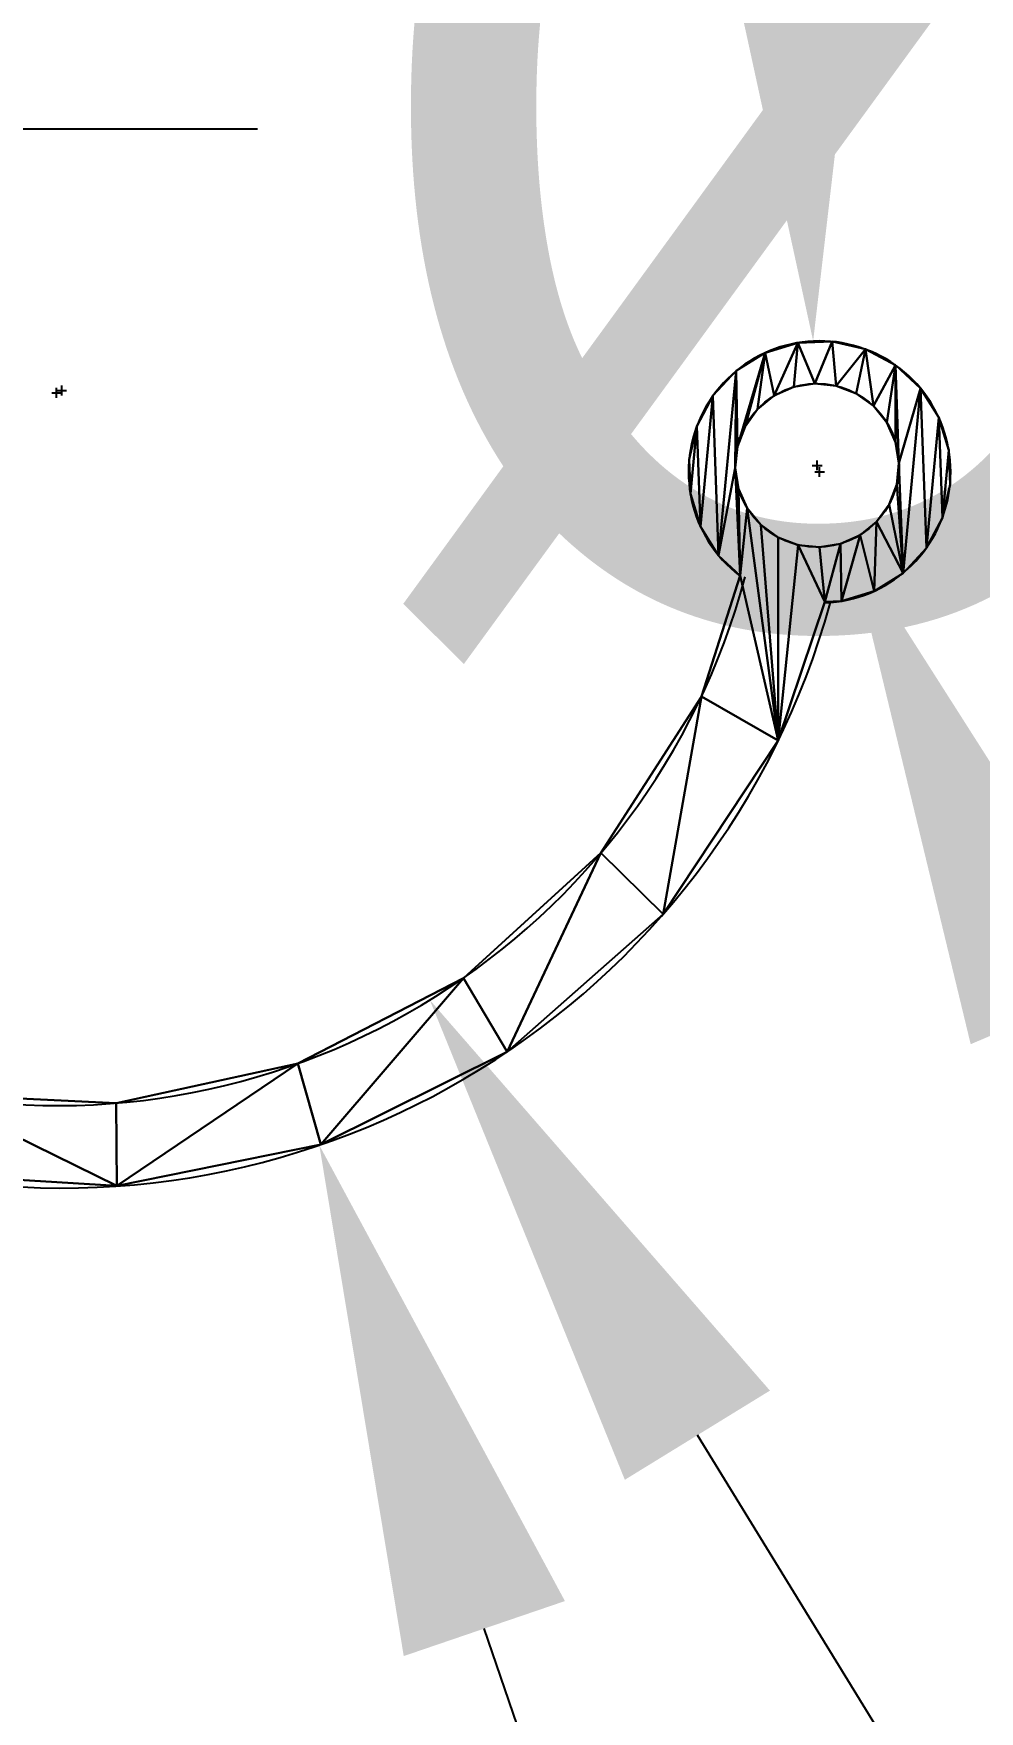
# Model space of a CAD drawing. Extents: x 8092 to 8804, y 9667 to 10646.
# Drawn here: x 8634.11 to 8651.43, y 9781.75 to 9812.47 of the extents above; entities that cross this region are included whole.
import ezdxf

# ---------------------------------------------------------------- set-up
doc = ezdxf.new("R2010")
doc.units = 0
doc.layers.get('0').update_dxf_attribs({"color": 13, "linetype": 'CONTINUOUS'})
doc.layers.get('DEFPOINTS').update_dxf_attribs({"linetype": 'CONTINUOUS'})
doc.styles.add('TAHOMA', font='tahoma.ttf')
doc.dimstyles.new('DIMSTYLE22', dxfattribs={"dimtxt": 18.707922, "dimasz": 9.353961, "dimexe": 9.353961, "dimexo": 9.353961, "dimgap": 1.870792, "dimtad": 0, "dimtih": 1, "dimtoh": 1, "dimdec": 1, "dimzin": 0, "dimtxsty": 'TAHOMA', "dimcen": 0.09, "dimazin": 3, "dimtfac": 1, "dimtdec": 4, "dimtofl": 0, "dimtmove": 0, "dimatfit": 3, "dimtolj": 1, "dimtzin": 0})

# ---------------------------------------------------------------- blocks, each defined once
blk = doc.blocks.new('*D77')
at = {"color": 0}
for p, q in [((8615.073, 9826.081), (8615.073, 9826.261)), ((8614.983, 9826.171), (8615.163, 9826.171)), ((8628.857, 9810.717), (8622.631, 9817.698)), ((8638.211, 9810.717), (8628.857, 9810.717))]:
    blk.add_line(p, q, dxfattribs=at)
blk.add_solid([(8623.794, 9818.735), (8621.467, 9816.66), (8616.404, 9824.678)], dxfattribs=at)
at = {"layer": 'DEFPOINTS', "color": 0}
for p in [(8613.741, 9827.663), (8616.404, 9824.678)]:
    blk.add_point(p, dxfattribs=at)
at = {"color": 0, "insert": (8687.516, 9810.717), "char_height": 18.70792, "attachment_point": 5, "style": 'TAHOMA'}
blk.add_mtext('\\A1;%%c4.0mm', dxfattribs=at)
blk = doc.blocks.new('*D80')
at = {"color": 0}
for p, q in [((8648.369, 9804.562), (8648.549, 9804.562)), ((8648.459, 9804.472), (8648.459, 9804.652)), ((8656.366, 9785.965), (8652.706, 9794.573)), ((8665.72, 9785.965), (8656.366, 9785.965))]:
    blk.add_line(p, q, dxfattribs=at)
blk.add_solid([(8654.141, 9795.183), (8651.271, 9793.963), (8649.046, 9803.181)], dxfattribs=at)
at = {"layer": 'DEFPOINTS', "color": 0}
for p in [(8647.872, 9805.942), (8649.046, 9803.181)]:
    blk.add_point(p, dxfattribs=at)
at = {"color": 0, "insert": (8715.025, 9785.965), "char_height": 18.70792, "attachment_point": 5, "style": 'TAHOMA'}
blk.add_mtext('\\A1;%%c3.0mm', dxfattribs=at)
blk = doc.blocks.new('*D81')
at = {"color": 0}
for p, q in [((8634.539, 9805.932), (8634.719, 9805.932)), ((8634.629, 9805.842), (8634.629, 9806.022)), ((8645.388, 9774.41), (8642.366, 9783.262)), ((8654.742, 9774.41), (8645.388, 9774.41))]:
    blk.add_line(p, q, dxfattribs=at)
blk.add_solid([(8643.842, 9783.766), (8640.891, 9782.759), (8639.345, 9792.115)], dxfattribs=at)
at = {"layer": 'DEFPOINTS', "color": 0}
for p in [(8634.629, 9805.932), (8639.345, 9792.115)]:
    blk.add_point(p, dxfattribs=at)
at = {"color": 0, "insert": (8709.416, 9774.41), "char_height": 18.70792, "attachment_point": 5, "style": 'TAHOMA'}
blk.add_mtext('\\A1;R14.6mm', dxfattribs=at)
blk = doc.blocks.new('*D82')
at = {"color": 0}
for p, q in [((8634.535, 9805.8), (8634.535, 9805.98)), ((8634.445, 9805.89), (8634.625, 9805.89)), ((8651.166, 9778.834), (8646.267, 9786.803)), ((8660.52, 9778.834), (8651.166, 9778.834))]:
    blk.add_line(p, q, dxfattribs=at)
blk.add_solid([(8647.596, 9787.62), (8644.939, 9785.987), (8641.369, 9794.772)], dxfattribs=at)
at = {"layer": 'DEFPOINTS', "color": 0}
for p in [(8634.535, 9805.89), (8641.369, 9794.772)]:
    blk.add_point(p, dxfattribs=at)
at = {"color": 0, "insert": (8715.194, 9778.834), "char_height": 18.70792, "attachment_point": 5, "style": 'TAHOMA'}
blk.add_mtext('\\A1;R13.1mm', dxfattribs=at)
blk = doc.blocks.new('*D83')
at = {"color": 0}
for p, q in [((8638.114, 9825.524), (8647.468, 9825.524)), ((8647.468, 9825.524), (8647.928, 9816.181)), ((8648.415, 9804.441), (8648.595, 9804.441)), ((8648.505, 9804.351), (8648.505, 9804.531))]:
    blk.add_line(p, q, dxfattribs=at)
blk.add_solid([(8646.371, 9816.105), (8649.485, 9816.258), (8648.387, 9806.839)], dxfattribs=at)
at = {"layer": 'DEFPOINTS', "color": 0}
for p in [(8648.387, 9806.839), (8648.505, 9804.441)]:
    blk.add_point(p, dxfattribs=at)
at = {"color": 0, "insert": (8590.465, 9825.524), "char_height": 18.7079, "attachment_point": 5, "style": 'TAHOMA'}
blk.add_mtext('\\A1;R2.4mm', dxfattribs=at)

msp = doc.modelspace()

# ---------------------------------------------------------------- linework, layer by layer
for p, q in [((8647.507, 9806.624), (8647.507, 9806.624, 0.9)), ((8648.106, 9806.808), (8648.106, 9806.808, 0.9)), ((8648.732, 9806.831), (8648.732, 9806.831, 0.9)), ((8649.343, 9806.69), (8649.343, 9806.69, 0.9)), ((8646.976, 9806.292), (8646.976, 9806.292, 0.9)), ((8649.897, 9806.397), (8649.897, 9806.397, 0.9)), ((8648.031, 9805.999), (8648.031, 9805.999, 0.9)), ((8648.417, 9806.061), (8648.417, 9806.061, 0.9)), ((8648.807, 9806.021), (8648.807, 9806.021, 0.9)), ((8650.355, 9805.97), (8650.355, 9805.97, 0.9)), ((8646.55, 9805.833), (8646.55, 9805.833, 0.9)), ((8647.673, 9805.839), (8647.673, 9805.839, 0.9)), ((8649.173, 9805.881), (8649.173, 9805.881, 0.9)), ((8649.49, 9805.651), (8649.49, 9805.651, 0.9)), ((8647.369, 9805.592), (8647.369, 9805.592, 0.9)), ((8649.737, 9805.348), (8649.737, 9805.348, 0.9)), ((8650.688, 9805.439), (8650.688, 9805.439, 0.9)), ((8646.256, 9805.279), (8646.256, 9805.279, 0.9)), ((8647.14, 9805.275), (8647.14, 9805.275, 0.9)), ((8647, 9804.909), (8647, 9804.909, 0.9)), ((8649.897, 9804.99), (8649.897, 9804.99, 0.9)), ((8650.872, 9804.84), (8650.872, 9804.84, 0.9)), ((8646.116, 9804.669), (8646.116, 9804.669, 0.9)), ((8646.96, 9804.52), (8646.96, 9804.52, 0.9)), ((8649.958, 9804.604), (8649.958, 9804.604, 0.9)), ((8647.022, 9804.133), (8647.022, 9804.133, 0.9)), ((8649.918, 9804.214), (8649.918, 9804.214, 0.9)), ((8650.894, 9804.214), (8650.894, 9804.214, 0.9)), ((8646.139, 9804.043), (8646.139, 9804.043, 0.9)), ((8649.779, 9803.848), (8649.779, 9803.848, 0.9)), ((8647.181, 9803.776), (8647.181, 9803.776, 0.9)), ((8649.549, 9803.531), (8649.549, 9803.531, 0.9)), ((8650.754, 9803.604), (8650.754, 9803.604, 0.9)), ((8646.323, 9803.444), (8646.323, 9803.444, 0.9)), ((8647.428, 9803.472), (8647.428, 9803.472, 0.9)), ((8647.746, 9803.242), (8647.746, 9803.242, 0.9)), ((8649.245, 9803.284), (8649.245, 9803.284, 0.9)), ((8646.655, 9802.913), (8646.655, 9802.913, 0.9)), ((8648.111, 9803.102), (8648.111, 9803.102, 0.9)), ((8648.501, 9803.062), (8648.501, 9803.062, 0.9)), ((8648.888, 9803.124), (8648.888, 9803.124, 0.9)), ((8650.461, 9803.05), (8650.461, 9803.05, 0.9)), ((8650.034, 9802.591), (8650.034, 9802.591, 0.9)), ((8647.05, 9802.546), (8647.05, 9802.546, 0.9)), ((8649.503, 9802.259), (8649.503, 9802.259, 0.9)), ((8648.599, 9802.064), (8648.599, 9802.064, 0.9)), ((8648.904, 9802.075), (8648.904, 9802.075, 0.9)), ((8646.343, 9800.332), (8646.343, 9800.332, 0.9)), ((8647.747, 9799.524), (8647.747, 9799.524, 0.9)), ((8644.502, 9797.465), (8644.502, 9797.465, 0.9)), ((8645.642, 9796.347), (8645.642, 9796.347, 0.9)), ((8641.982, 9795.173), (8641.982, 9795.173, 0.9)), ((8642.785, 9793.823), (8642.785, 9793.823, 0.9)), ((8638.954, 9793.611), (8638.954, 9793.611, 0.9)), ((8635.626, 9792.885), (8635.626, 9792.885, 0.9)), ((8639.373, 9792.125), (8639.373, 9792.125, 0.9)), ((8635.638, 9791.367), (8635.638, 9791.367, 0.9))]:
    msp.add_line(p, q)
for centre in [(8648.459, 9804.562), (8648.459, 9804.562, 0.9)]:
    msp.add_circle(centre, 1.5)
for centre, radius, start, end in [((8634.629, 9805.932), 14.6, 173.0836, 344.5221), ((8634.629, 9805.932, 0.9), 14.6, 173.0836, 344.5221), ((8634.535, 9805.89), 13.05, 173.3335, 345.0395), ((8634.535, 9805.89, 0.9), 13.05, 173.3335, 345.0395), ((8648.505, 9804.441), 2.4, 272.2544, 232.4776), ((8648.505, 9804.441, 0.9), 2.4, 272.2544, 232.4776)]:
    msp.add_arc(centre, radius, start, end)

# ---------------------------------------------------------------- dimensions: what is measured, and where the dimension line sits
at = {"color": 250}
for center, mpoint, picture, middle in [((8648.505, 9804.441, 0.035), (8648.387, 9806.839, 0.035), '*D83', (8590.465, 9825.524, 0.035)), ((8634.5353435, 9805.889785, 0.0354331), (8641.3691527, 9794.7721616, 0.0354331), '*D82', (8715.1936709, 9778.8344123, 0.0354331)), ((8634.629, 9805.932, 0.035), (8639.345, 9792.115, 0.035), '*D81', (8709.416, 9774.41, 0.035))]:
    dim = msp.add_radius_dim(center=center, mpoint=mpoint, dimstyle='DIMSTYLE22', override={"dimpost": 'mm'}, dxfattribs=at)
    dim.commit()
    dim.dimension.update_dxf_attribs({"geometry": picture, "text_midpoint": middle, "dimtype": 164})
for p1, p2, picture, middle in [((8613.741, 9827.663, 0.067), (8616.404, 9824.678, 0.067), '*D77', (8687.516, 9810.717, 0.067)), ((8647.872, 9805.942, 0.035), (8649.046, 9803.181, 0.035), '*D80', (8715.025, 9785.965, 0.035))]:
    dim = msp.add_diameter_dim_2p(p1=p1, p2=p2, dimstyle='DIMSTYLE22', override={"dimpost": 'mm'}, dxfattribs=at)
    dim.commit()
    dim.dimension.update_dxf_attribs({"geometry": picture, "text_midpoint": middle, "dimtype": 163})

# ---------------------------------------------------------------- meshes
mesh = msp.add_polyface()
corners = [(8646.96, 9804.52), (8647.05, 9802.546), (8646.655, 9802.913), (8647.022, 9804.133), (8647.181, 9803.776), (8646.256, 9805.279), (8646.139, 9804.043), (8646.116, 9804.669), (8646.323, 9803.444), (8646.55, 9805.833), (8646.976, 9806.292), (8647, 9804.909), (8647.507, 9806.624), (8647.14, 9805.275), (8647.369, 9805.592), (8647.673, 9805.839), (8648.106, 9806.808), (8648.031, 9805.999), (8648.417, 9806.061), (8648.732, 9806.831), (8648.807, 9806.021), (8649.343, 9806.69), (8649.173, 9805.881), (8649.49, 9805.651), (8649.897, 9806.397), (8649.737, 9805.348), (8649.897, 9804.99), (8649.958, 9804.604), (8650.355, 9805.97), (8650.034, 9802.591), (8650.461, 9803.05), (8650.688, 9805.439), (8650.754, 9803.604), (8650.872, 9804.84), (8650.894, 9804.214), (8620.234, 9807.678), (8620.821, 9801.188), (8620.064, 9804.923), (8620.244, 9808.659), (8620.562, 9808.429), (8620.927, 9808.289), (8622.52, 9797.776), (8621.531, 9804.799), (8621.317, 9808.249), (8622.256, 9801.471), (8623.818, 9798.443), (8625.043, 9794.92), (8626.111, 9795.923), (8628.22, 9792.814), (8628.978, 9794.082), (8631.834, 9791.602), (8632.223, 9793.046), (8635.638, 9791.367), (8635.626, 9792.885), (8638.954, 9793.611), (8639.373, 9792.125), (8641.982, 9795.173), (8642.785, 9793.823), (8644.502, 9797.465), (8645.642, 9796.347), (8646.343, 9800.332), (8647.747, 9799.524), (8647.428, 9803.472), (8647.746, 9803.242), (8648.111, 9803.102), (8648.599, 9802.064), (8648.501, 9803.062), (8648.888, 9803.124), (8648.904, 9802.075), (8649.245, 9803.284), (8649.503, 9802.259), (8649.549, 9803.531), (8649.779, 9803.848), (8649.918, 9804.214), (8619.146, 9810.195), (8619.179, 9809.004), (8619.084, 9809.597), (8619.36, 9810.755), (8619.424, 9808.456), (8619.712, 9811.242), (8619.803, 9807.99), (8619.776, 9809.707), (8619.838, 9809.32), (8619.997, 9808.963), (8619.816, 9810.096), (8620.178, 9811.62), (8619.956, 9810.462), (8620.185, 9810.779), (8620.726, 9811.866), (8620.489, 9811.026), (8620.847, 9811.186), (8621.319, 9811.961), (8621.233, 9811.248), (8621.623, 9811.208), (8621.916, 9811.899), (8621.988, 9811.068), (8622.477, 9811.685), (8622.306, 9810.838), (8622.553, 9810.535), (8622.964, 9811.333), (8622.713, 9810.177), (8622.774, 9809.79), (8621.654, 9807.395), (8621.704, 9808.311), (8622.041, 9807.457), (8622.061, 9808.471), (8622.589, 9807.703), (8622.365, 9808.718), (8622.595, 9809.035), (8623.055, 9808.081), (8622.734, 9809.401), (8623.342, 9810.867), (8623.407, 9808.568), (8623.588, 9810.319), (8623.621, 9809.128), (8623.683, 9809.726)]
mesh.append_faces([[corners[k] for k in face] for face in [(5, 6, 7), (32, 33, 34), (35, 36, 37), (74, 75, 76), (114, 113, 115)]], dxfattribs={"vtx0": -1})
mesh.append_faces([[corners[k] for k in face] for face in [(6, 5, 8), (8, 9, 2), (0, 10, 11), (11, 12, 13), (13, 12, 14), (14, 12, 15), (15, 16, 17), (17, 16, 18), (18, 19, 20), (20, 21, 22), (22, 21, 23), (23, 24, 25), (25, 24, 26), (26, 24, 27), (29, 28, 30), (30, 31, 32), (36, 40, 41), (41, 45, 46), (46, 47, 48), (48, 49, 50), (50, 51, 52), (52, 54, 55), (55, 56, 57), (57, 58, 59), (59, 60, 61), (61, 64, 65), (65, 67, 68), (68, 69, 70), (70, 71, 29), (75, 77, 78), (78, 79, 80), (80, 82, 35), (84, 85, 86), (86, 85, 87), (87, 88, 89), (89, 88, 90), (90, 91, 92), (92, 91, 93), (93, 94, 95), (95, 96, 97), (97, 96, 98), (98, 99, 100), (100, 99, 101), (102, 103, 104), (104, 105, 106), (106, 108, 109), (109, 111, 112), (112, 113, 114)]], dxfattribs={"vtx0": -1, "vtx1": -1})
mesh.append_faces([[corners[k] for k in face] for face in [(2, 10, 0), (27, 28, 29), (36, 35, 38), (41, 40, 42), (61, 1, 4), (80, 79, 81), (109, 101, 99)]], dxfattribs={"vtx0": -1, "vtx1": -1, "vtx2": -1})
mesh.append_faces([[corners[k] for k in face] for face in [(0, 1, 2), (1, 0, 3), (1, 3, 4), (8, 5, 9), (2, 9, 10), (11, 10, 12), (15, 12, 16), (18, 16, 19), (20, 19, 21), (23, 21, 24), (27, 24, 28), (30, 28, 31), (32, 31, 33), (36, 38, 39), (36, 39, 40), (42, 40, 43), (41, 42, 44), (41, 44, 45), (46, 45, 47), (48, 47, 49), (50, 49, 51), (52, 51, 53), (52, 53, 54), (55, 54, 56), (57, 56, 58), (59, 58, 60), (61, 60, 1), (61, 4, 62), (61, 62, 63), (61, 63, 64), (65, 64, 66), (65, 66, 67), (68, 67, 69), (70, 69, 71), (29, 71, 72), (29, 72, 73), (29, 73, 27), (75, 74, 77), (78, 77, 79), (80, 81, 82), (35, 82, 83), (35, 83, 38), (79, 84, 81), (84, 79, 85), (87, 85, 88), (90, 88, 91), (93, 91, 94), (95, 94, 96), (98, 96, 99), (43, 102, 42), (102, 43, 103), (104, 103, 105), (106, 105, 107), (106, 107, 108), (109, 108, 110), (109, 110, 101), (109, 99, 111), (112, 111, 113)]], dxfattribs={"vtx0": -1, "vtx2": -1})
mesh = msp.add_polyface()
corners = [(8619.179, 9809.004, 0.9), (8619.146, 9810.195, 0.9), (8619.084, 9809.597, 0.9), (8619.36, 9810.755, 0.9), (8619.424, 9808.456, 0.9), (8619.712, 9811.242, 0.9), (8619.803, 9807.99, 0.9), (8619.776, 9809.707, 0.9), (8619.838, 9809.32, 0.9), (8620.234, 9807.678, 0.9), (8619.997, 9808.963, 0.9), (8620.244, 9808.659, 0.9), (8620.821, 9801.188, 0.9), (8620.064, 9804.923, 0.9), (8620.562, 9808.429, 0.9), (8620.927, 9808.289, 0.9), (8622.52, 9797.776, 0.9), (8621.531, 9804.799, 0.9), (8621.317, 9808.249, 0.9), (8622.256, 9801.471, 0.9), (8623.818, 9798.443, 0.9), (8625.043, 9794.92, 0.9), (8626.111, 9795.923, 0.9), (8628.22, 9792.814, 0.9), (8628.978, 9794.082, 0.9), (8631.834, 9791.602, 0.9), (8632.223, 9793.046, 0.9), (8635.638, 9791.367, 0.9), (8635.626, 9792.885, 0.9), (8638.954, 9793.611, 0.9), (8639.373, 9792.125, 0.9), (8641.982, 9795.173, 0.9), (8642.785, 9793.823, 0.9), (8644.502, 9797.465, 0.9), (8645.642, 9796.347, 0.9), (8646.343, 9800.332, 0.9), (8647.747, 9799.524, 0.9), (8647.05, 9802.546, 0.9), (8647.181, 9803.776, 0.9), (8647.428, 9803.472, 0.9), (8647.746, 9803.242, 0.9), (8648.111, 9803.102, 0.9), (8648.599, 9802.064, 0.9), (8648.501, 9803.062, 0.9), (8648.888, 9803.124, 0.9), (8648.904, 9802.075, 0.9), (8649.245, 9803.284, 0.9), (8649.503, 9802.259, 0.9), (8649.549, 9803.531, 0.9), (8650.034, 9802.591, 0.9), (8649.779, 9803.848, 0.9), (8649.918, 9804.214, 0.9), (8649.958, 9804.604, 0.9), (8646.139, 9804.043, 0.9), (8646.256, 9805.279, 0.9), (8646.116, 9804.669, 0.9), (8646.323, 9803.444, 0.9), (8646.55, 9805.833, 0.9), (8646.655, 9802.913, 0.9), (8646.976, 9806.292, 0.9), (8646.96, 9804.52, 0.9), (8647, 9804.909, 0.9), (8647.507, 9806.624, 0.9), (8647.14, 9805.275, 0.9), (8647.369, 9805.592, 0.9), (8647.673, 9805.839, 0.9), (8648.106, 9806.808, 0.9), (8648.031, 9805.999, 0.9), (8648.417, 9806.061, 0.9), (8648.732, 9806.831, 0.9), (8648.807, 9806.021, 0.9), (8649.343, 9806.69, 0.9), (8649.173, 9805.881, 0.9), (8649.49, 9805.651, 0.9), (8649.897, 9806.397, 0.9), (8649.737, 9805.348, 0.9), (8649.897, 9804.99, 0.9), (8650.355, 9805.97, 0.9), (8650.461, 9803.05, 0.9), (8650.688, 9805.439, 0.9), (8650.754, 9803.604, 0.9), (8650.872, 9804.84, 0.9), (8650.894, 9804.214, 0.9), (8647.022, 9804.133, 0.9), (8621.654, 9807.395, 0.9), (8621.704, 9808.311, 0.9), (8622.041, 9807.457, 0.9), (8622.061, 9808.471, 0.9), (8622.589, 9807.703, 0.9), (8622.365, 9808.718, 0.9), (8622.595, 9809.035, 0.9), (8623.055, 9808.081, 0.9), (8622.734, 9809.401, 0.9), (8622.774, 9809.79, 0.9), (8622.964, 9811.333, 0.9), (8623.342, 9810.867, 0.9), (8623.407, 9808.568, 0.9), (8623.588, 9810.319, 0.9), (8623.621, 9809.128, 0.9), (8623.683, 9809.726, 0.9), (8619.816, 9810.096, 0.9), (8620.178, 9811.62, 0.9), (8619.956, 9810.462, 0.9), (8620.185, 9810.779, 0.9), (8620.726, 9811.866, 0.9), (8620.489, 9811.026, 0.9), (8620.847, 9811.186, 0.9), (8621.319, 9811.961, 0.9), (8621.233, 9811.248, 0.9), (8621.623, 9811.208, 0.9), (8621.916, 9811.899, 0.9), (8621.988, 9811.068, 0.9), (8622.477, 9811.685, 0.9), (8622.306, 9810.838, 0.9), (8622.553, 9810.535, 0.9), (8622.713, 9810.177, 0.9)]
mesh.append_faces([[corners[k] for k in face] for face in [(0, 1, 2), (12, 9, 13), (53, 54, 55), (81, 80, 82), (97, 98, 99)]], dxfattribs={"vtx0": -1})
mesh.append_faces([[corners[k] for k in face] for face in [(1, 0, 3), (3, 4, 5), (7, 6, 8), (8, 9, 10), (10, 9, 11), (11, 12, 14), (14, 12, 15), (15, 17, 18), (17, 16, 19), (19, 16, 20), (20, 21, 22), (22, 23, 24), (24, 25, 26), (26, 27, 28), (28, 27, 29), (29, 30, 31), (31, 32, 33), (33, 34, 35), (35, 36, 37), (38, 36, 39), (39, 36, 40), (40, 36, 41), (41, 42, 43), (43, 42, 44), (44, 45, 46), (46, 47, 48), (48, 49, 50), (50, 49, 51), (51, 49, 52), (54, 56, 57), (57, 58, 59), (59, 61, 62), (62, 65, 66), (66, 68, 69), (69, 70, 71), (71, 73, 74), (74, 52, 77), (77, 78, 79), (79, 80, 81), (37, 60, 58), (60, 37, 83), (83, 37, 38), (18, 84, 85), (84, 18, 17), (85, 86, 87), (87, 88, 89), (89, 88, 90), (90, 91, 92), (92, 91, 93), (94, 91, 95), (95, 96, 97), (5, 100, 101), (100, 5, 7), (101, 103, 104), (104, 106, 107), (107, 109, 110), (110, 111, 112), (112, 114, 94)]], dxfattribs={"vtx0": -1, "vtx1": -1})
mesh.append_faces([[corners[k] for k in face] for face in [(5, 6, 7), (9, 12, 11), (15, 16, 17), (37, 36, 38), (59, 58, 60), (77, 52, 49), (93, 91, 94)]], dxfattribs={"vtx0": -1, "vtx1": -1, "vtx2": -1})
mesh.append_faces([[corners[k] for k in face] for face in [(3, 0, 4), (5, 4, 6), (8, 6, 9), (15, 12, 16), (20, 16, 21), (22, 21, 23), (24, 23, 25), (26, 25, 27), (29, 27, 30), (31, 30, 32), (33, 32, 34), (35, 34, 36), (41, 36, 42), (44, 42, 45), (46, 45, 47), (48, 47, 49), (54, 53, 56), (57, 56, 58), (59, 60, 61), (62, 61, 63), (62, 63, 64), (62, 64, 65), (66, 65, 67), (66, 67, 68), (69, 68, 70), (71, 70, 72), (71, 72, 73), (74, 73, 75), (74, 75, 76), (74, 76, 52), (77, 49, 78), (79, 78, 80), (85, 84, 86), (87, 86, 88), (90, 88, 91), (95, 91, 96), (97, 96, 98), (101, 100, 102), (101, 102, 103), (104, 103, 105), (104, 105, 106), (107, 106, 108), (107, 108, 109), (110, 109, 111), (112, 111, 113), (112, 113, 114), (94, 114, 115), (94, 115, 93)]], dxfattribs={"vtx0": -1, "vtx2": -1})
mesh = msp.add_polyface()
corners = [(8646.976, 9806.292, 0.9), (8647.507, 9806.624), (8646.976, 9806.292), (8647.507, 9806.624, 0.9)]
mesh.append_faces([[corners[k] for k in face] for face in [(0, 1, 2), (1, 0, 3)]], dxfattribs={"vtx0": -1})
mesh = msp.add_polyface()
corners = [(8647.507, 9806.624, 0.9), (8648.106, 9806.808), (8647.507, 9806.624), (8648.106, 9806.808, 0.9)]
mesh.append_faces([[corners[k] for k in face] for face in [(0, 1, 2), (1, 0, 3)]], dxfattribs={"vtx0": -1})
mesh = msp.add_polyface()
corners = [(8648.106, 9806.808, 0.9), (8648.732, 9806.831), (8648.106, 9806.808), (8648.732, 9806.831, 0.9)]
mesh.append_faces([[corners[k] for k in face] for face in [(0, 1, 2), (1, 0, 3)]], dxfattribs={"vtx0": -1})
mesh = msp.add_polyface()
corners = [(8648.732, 9806.831, 0.9), (8649.343, 9806.69), (8648.732, 9806.831), (8649.343, 9806.69, 0.9)]
mesh.append_faces([[corners[k] for k in face] for face in [(0, 1, 2), (1, 0, 3)]], dxfattribs={"vtx0": -1})
mesh = msp.add_polyface()
corners = [(8649.343, 9806.69, 0.9), (8649.897, 9806.397), (8649.343, 9806.69), (8649.897, 9806.397, 0.9)]
mesh.append_faces([[corners[k] for k in face] for face in [(0, 1, 2), (1, 0, 3)]], dxfattribs={"vtx0": -1})
mesh = msp.add_polyface()
corners = [(8646.976, 9806.292, 0.9), (8646.55, 9805.833), (8646.55, 9805.833, 0.9), (8646.976, 9806.292)]
mesh.append_faces([[corners[k] for k in face] for face in [(0, 1, 2), (1, 0, 3)]], dxfattribs={"vtx0": -1})
mesh = msp.add_polyface()
corners = [(8649.897, 9806.397, 0.9), (8650.355, 9805.97), (8649.897, 9806.397), (8650.355, 9805.97, 0.9)]
mesh.append_faces([[corners[k] for k in face] for face in [(0, 1, 2), (1, 0, 3)]], dxfattribs={"vtx0": -1})
mesh = msp.add_polyface()
corners = [(8648.031, 9805.999, 0.9), (8647.673, 9805.839), (8648.031, 9805.999), (8647.673, 9805.839, 0.9)]
mesh.append_faces([[corners[k] for k in face] for face in [(0, 1, 2), (1, 0, 3)]], dxfattribs={"vtx0": -1})
mesh = msp.add_polyface()
corners = [(8648.417, 9806.061, 0.9), (8648.031, 9805.999), (8648.417, 9806.061), (8648.031, 9805.999, 0.9)]
mesh.append_faces([[corners[k] for k in face] for face in [(0, 1, 2), (1, 0, 3)]], dxfattribs={"vtx0": -1})
mesh = msp.add_polyface()
corners = [(8648.807, 9806.021, 0.9), (8648.417, 9806.061), (8648.807, 9806.021), (8648.417, 9806.061, 0.9)]
mesh.append_faces([[corners[k] for k in face] for face in [(0, 1, 2), (1, 0, 3)]], dxfattribs={"vtx0": -1})
mesh = msp.add_polyface()
corners = [(8649.173, 9805.881, 0.9), (8648.807, 9806.021), (8649.173, 9805.881), (8648.807, 9806.021, 0.9)]
mesh.append_faces([[corners[k] for k in face] for face in [(0, 1, 2), (1, 0, 3)]], dxfattribs={"vtx0": -1})
mesh = msp.add_polyface()
corners = [(8650.355, 9805.97), (8650.688, 9805.439, 0.9), (8650.688, 9805.439), (8650.355, 9805.97, 0.9)]
mesh.append_faces([[corners[k] for k in face] for face in [(0, 1, 2), (1, 0, 3)]], dxfattribs={"vtx0": -1})
mesh = msp.add_polyface()
corners = [(8646.55, 9805.833, 0.9), (8646.256, 9805.279), (8646.256, 9805.279, 0.9), (8646.55, 9805.833)]
mesh.append_faces([[corners[k] for k in face] for face in [(0, 1, 2), (1, 0, 3)]], dxfattribs={"vtx0": -1})
mesh = msp.add_polyface()
corners = [(8647.673, 9805.839, 0.9), (8647.369, 9805.592), (8647.673, 9805.839), (8647.369, 9805.592, 0.9)]
mesh.append_faces([[corners[k] for k in face] for face in [(0, 1, 2), (1, 0, 3)]], dxfattribs={"vtx0": -1})
mesh = msp.add_polyface()
corners = [(8649.49, 9805.651, 0.9), (8649.173, 9805.881), (8649.49, 9805.651), (8649.173, 9805.881, 0.9)]
mesh.append_faces([[corners[k] for k in face] for face in [(0, 1, 2), (1, 0, 3)]], dxfattribs={"vtx0": -1})
mesh = msp.add_polyface()
corners = [(8649.49, 9805.651, 0.9), (8649.737, 9805.348), (8649.737, 9805.348, 0.9), (8649.49, 9805.651)]
mesh.append_faces([[corners[k] for k in face] for face in [(0, 1, 2), (1, 0, 3)]], dxfattribs={"vtx0": -1})
mesh = msp.add_polyface()
corners = [(8647.369, 9805.592), (8647.14, 9805.275, 0.9), (8647.14, 9805.275), (8647.369, 9805.592, 0.9)]
mesh.append_faces([[corners[k] for k in face] for face in [(0, 1, 2), (1, 0, 3)]], dxfattribs={"vtx0": -1})
mesh = msp.add_polyface()
corners = [(8649.737, 9805.348, 0.9), (8649.897, 9804.99), (8649.897, 9804.99, 0.9), (8649.737, 9805.348)]
mesh.append_faces([[corners[k] for k in face] for face in [(0, 1, 2), (1, 0, 3)]], dxfattribs={"vtx0": -1})
mesh = msp.add_polyface()
corners = [(8650.688, 9805.439), (8650.872, 9804.84, 0.9), (8650.872, 9804.84), (8650.688, 9805.439, 0.9)]
mesh.append_faces([[corners[k] for k in face] for face in [(0, 1, 2), (1, 0, 3)]], dxfattribs={"vtx0": -1})
mesh = msp.add_polyface()
corners = [(8646.256, 9805.279, 0.9), (8646.116, 9804.669), (8646.116, 9804.669, 0.9), (8646.256, 9805.279)]
mesh.append_faces([[corners[k] for k in face] for face in [(0, 1, 2), (1, 0, 3)]], dxfattribs={"vtx0": -1})
mesh = msp.add_polyface()
corners = [(8647.14, 9805.275), (8647, 9804.909, 0.9), (8647, 9804.909), (8647.14, 9805.275, 0.9)]
mesh.append_faces([[corners[k] for k in face] for face in [(0, 1, 2), (1, 0, 3)]], dxfattribs={"vtx0": -1})
mesh = msp.add_polyface()
corners = [(8647, 9804.909), (8646.96, 9804.52, 0.9), (8646.96, 9804.52), (8647, 9804.909, 0.9)]
mesh.append_faces([[corners[k] for k in face] for face in [(0, 1, 2), (1, 0, 3)]], dxfattribs={"vtx0": -1})
mesh = msp.add_polyface()
corners = [(8649.897, 9804.99, 0.9), (8649.958, 9804.604), (8649.958, 9804.604, 0.9), (8649.897, 9804.99)]
mesh.append_faces([[corners[k] for k in face] for face in [(0, 1, 2), (1, 0, 3)]], dxfattribs={"vtx0": -1})
mesh = msp.add_polyface()
corners = [(8650.872, 9804.84), (8650.894, 9804.214, 0.9), (8650.894, 9804.214), (8650.872, 9804.84, 0.9)]
mesh.append_faces([[corners[k] for k in face] for face in [(0, 1, 2), (1, 0, 3)]], dxfattribs={"vtx0": -1})
mesh = msp.add_polyface()
corners = [(8646.116, 9804.669, 0.9), (8646.139, 9804.043), (8646.139, 9804.043, 0.9), (8646.116, 9804.669)]
mesh.append_faces([[corners[k] for k in face] for face in [(0, 1, 2), (1, 0, 3)]], dxfattribs={"vtx0": -1})
mesh = msp.add_polyface()
corners = [(8646.96, 9804.52), (8647.022, 9804.133, 0.9), (8647.022, 9804.133), (8646.96, 9804.52, 0.9)]
mesh.append_faces([[corners[k] for k in face] for face in [(0, 1, 2), (1, 0, 3)]], dxfattribs={"vtx0": -1})
mesh = msp.add_polyface()
corners = [(8649.958, 9804.604, 0.9), (8649.918, 9804.214), (8649.918, 9804.214, 0.9), (8649.958, 9804.604)]
mesh.append_faces([[corners[k] for k in face] for face in [(0, 1, 2), (1, 0, 3)]], dxfattribs={"vtx0": -1})
mesh = msp.add_polyface()
corners = [(8647.022, 9804.133), (8647.181, 9803.776, 0.9), (8647.181, 9803.776), (8647.022, 9804.133, 0.9)]
mesh.append_faces([[corners[k] for k in face] for face in [(0, 1, 2), (1, 0, 3)]], dxfattribs={"vtx0": -1})
mesh = msp.add_polyface()
corners = [(8649.918, 9804.214, 0.9), (8649.779, 9803.848), (8649.779, 9803.848, 0.9), (8649.918, 9804.214)]
mesh.append_faces([[corners[k] for k in face] for face in [(0, 1, 2), (1, 0, 3)]], dxfattribs={"vtx0": -1})
mesh = msp.add_polyface()
corners = [(8650.894, 9804.214), (8650.754, 9803.604, 0.9), (8650.754, 9803.604), (8650.894, 9804.214, 0.9)]
mesh.append_faces([[corners[k] for k in face] for face in [(0, 1, 2), (1, 0, 3)]], dxfattribs={"vtx0": -1})
mesh = msp.add_polyface()
corners = [(8646.139, 9804.043, 0.9), (8646.323, 9803.444), (8646.323, 9803.444, 0.9), (8646.139, 9804.043)]
mesh.append_faces([[corners[k] for k in face] for face in [(0, 1, 2), (1, 0, 3)]], dxfattribs={"vtx0": -1})
mesh = msp.add_polyface()
corners = [(8649.779, 9803.848, 0.9), (8649.549, 9803.531), (8649.549, 9803.531, 0.9), (8649.779, 9803.848)]
mesh.append_faces([[corners[k] for k in face] for face in [(0, 1, 2), (1, 0, 3)]], dxfattribs={"vtx0": -1})
mesh = msp.add_polyface()
corners = [(8647.181, 9803.776), (8647.428, 9803.472, 0.9), (8647.428, 9803.472), (8647.181, 9803.776, 0.9)]
mesh.append_faces([[corners[k] for k in face] for face in [(0, 1, 2), (1, 0, 3)]], dxfattribs={"vtx0": -1})
mesh = msp.add_polyface()
corners = [(8649.245, 9803.284, 0.9), (8649.549, 9803.531), (8649.245, 9803.284), (8649.549, 9803.531, 0.9)]
mesh.append_faces([[corners[k] for k in face] for face in [(0, 1, 2), (1, 0, 3)]], dxfattribs={"vtx0": -1})
mesh = msp.add_polyface()
corners = [(8650.754, 9803.604), (8650.461, 9803.05, 0.9), (8650.461, 9803.05), (8650.754, 9803.604, 0.9)]
mesh.append_faces([[corners[k] for k in face] for face in [(0, 1, 2), (1, 0, 3)]], dxfattribs={"vtx0": -1})
mesh = msp.add_polyface()
corners = [(8646.323, 9803.444, 0.9), (8646.655, 9802.913), (8646.655, 9802.913, 0.9), (8646.323, 9803.444)]
mesh.append_faces([[corners[k] for k in face] for face in [(0, 1, 2), (1, 0, 3)]], dxfattribs={"vtx0": -1})
mesh = msp.add_polyface()
corners = [(8647.428, 9803.472, 0.9), (8647.746, 9803.242), (8647.428, 9803.472), (8647.746, 9803.242, 0.9)]
mesh.append_faces([[corners[k] for k in face] for face in [(0, 1, 2), (1, 0, 3)]], dxfattribs={"vtx0": -1})
mesh = msp.add_polyface()
corners = [(8647.746, 9803.242, 0.9), (8648.111, 9803.102), (8647.746, 9803.242), (8648.111, 9803.102, 0.9)]
mesh.append_faces([[corners[k] for k in face] for face in [(0, 1, 2), (1, 0, 3)]], dxfattribs={"vtx0": -1})
mesh = msp.add_polyface()
corners = [(8648.888, 9803.124, 0.9), (8649.245, 9803.284), (8648.888, 9803.124), (8649.245, 9803.284, 0.9)]
mesh.append_faces([[corners[k] for k in face] for face in [(0, 1, 2), (1, 0, 3)]], dxfattribs={"vtx0": -1})
mesh = msp.add_polyface()
corners = [(8647.05, 9802.546, 0.9), (8646.655, 9802.913), (8647.05, 9802.546), (8646.655, 9802.913, 0.9)]
mesh.append_faces([[corners[k] for k in face] for face in [(0, 1, 2), (1, 0, 3)]], dxfattribs={"vtx0": -1})
mesh = msp.add_polyface()
corners = [(8648.111, 9803.102, 0.9), (8648.501, 9803.062), (8648.111, 9803.102), (8648.501, 9803.062, 0.9)]
mesh.append_faces([[corners[k] for k in face] for face in [(0, 1, 2), (1, 0, 3)]], dxfattribs={"vtx0": -1})
mesh = msp.add_polyface()
corners = [(8648.501, 9803.062, 0.9), (8648.888, 9803.124), (8648.501, 9803.062), (8648.888, 9803.124, 0.9)]
mesh.append_faces([[corners[k] for k in face] for face in [(0, 1, 2), (1, 0, 3)]], dxfattribs={"vtx0": -1})
mesh = msp.add_polyface()
corners = [(8650.461, 9803.05), (8650.034, 9802.591, 0.9), (8650.034, 9802.591), (8650.461, 9803.05, 0.9)]
mesh.append_faces([[corners[k] for k in face] for face in [(0, 1, 2), (1, 0, 3)]], dxfattribs={"vtx0": -1})
mesh = msp.add_polyface()
corners = [(8650.034, 9802.591, 0.9), (8649.503, 9802.259), (8650.034, 9802.591), (8649.503, 9802.259, 0.9)]
mesh.append_faces([[corners[k] for k in face] for face in [(0, 1, 2), (1, 0, 3)]], dxfattribs={"vtx0": -1})
mesh = msp.add_polyface()
corners = [(8647.05, 9802.546, 0.9), (8646.343, 9800.332), (8646.343, 9800.332, 0.9), (8647.05, 9802.546)]
mesh.append_faces([[corners[k] for k in face] for face in [(0, 1, 2), (1, 0, 3)]], dxfattribs={"vtx0": -1})
mesh = msp.add_polyface()
corners = [(8649.503, 9802.259, 0.9), (8648.904, 9802.075), (8649.503, 9802.259), (8648.904, 9802.075, 0.9)]
mesh.append_faces([[corners[k] for k in face] for face in [(0, 1, 2), (1, 0, 3)]], dxfattribs={"vtx0": -1})
mesh = msp.add_polyface()
corners = [(8648.599, 9802.064), (8647.747, 9799.524, 0.9), (8647.747, 9799.524), (8648.599, 9802.064, 0.9)]
mesh.append_faces([[corners[k] for k in face] for face in [(0, 1, 2), (1, 0, 3)]], dxfattribs={"vtx0": -1})
mesh = msp.add_polyface()
corners = [(8648.904, 9802.075, 0.9), (8648.599, 9802.064), (8648.904, 9802.075), (8648.599, 9802.064, 0.9)]
mesh.append_faces([[corners[k] for k in face] for face in [(0, 1, 2), (1, 0, 3)]], dxfattribs={"vtx0": -1})
mesh = msp.add_polyface()
corners = [(8646.343, 9800.332, 0.9), (8644.502, 9797.465), (8644.502, 9797.465, 0.9), (8646.343, 9800.332)]
mesh.append_faces([[corners[k] for k in face] for face in [(0, 1, 2), (1, 0, 3)]], dxfattribs={"vtx0": -1})
mesh = msp.add_polyface()
corners = [(8647.747, 9799.524), (8645.642, 9796.347, 0.9), (8645.642, 9796.347), (8647.747, 9799.524, 0.9)]
mesh.append_faces([[corners[k] for k in face] for face in [(0, 1, 2), (1, 0, 3)]], dxfattribs={"vtx0": -1})
mesh = msp.add_polyface()
corners = [(8641.982, 9795.173, 0.9), (8644.502, 9797.465), (8641.982, 9795.173), (8644.502, 9797.465, 0.9)]
mesh.append_faces([[corners[k] for k in face] for face in [(0, 1, 2), (1, 0, 3)]], dxfattribs={"vtx0": -1})
mesh = msp.add_polyface()
corners = [(8645.642, 9796.347, 0.9), (8642.785, 9793.823), (8645.642, 9796.347), (8642.785, 9793.823, 0.9)]
mesh.append_faces([[corners[k] for k in face] for face in [(0, 1, 2), (1, 0, 3)]], dxfattribs={"vtx0": -1})
mesh = msp.add_polyface()
corners = [(8638.954, 9793.611, 0.9), (8641.982, 9795.173), (8638.954, 9793.611), (8641.982, 9795.173, 0.9)]
mesh.append_faces([[corners[k] for k in face] for face in [(0, 1, 2), (1, 0, 3)]], dxfattribs={"vtx0": -1})
mesh = msp.add_polyface()
corners = [(8642.785, 9793.823, 0.9), (8639.373, 9792.125), (8642.785, 9793.823), (8639.373, 9792.125, 0.9)]
mesh.append_faces([[corners[k] for k in face] for face in [(0, 1, 2), (1, 0, 3)]], dxfattribs={"vtx0": -1})
mesh = msp.add_polyface()
corners = [(8635.626, 9792.885, 0.9), (8638.954, 9793.611), (8635.626, 9792.885), (8638.954, 9793.611, 0.9)]
mesh.append_faces([[corners[k] for k in face] for face in [(0, 1, 2), (1, 0, 3)]], dxfattribs={"vtx0": -1})
mesh = msp.add_polyface()
corners = [(8632.223, 9793.046, 0.9), (8635.626, 9792.885), (8632.223, 9793.046), (8635.626, 9792.885, 0.9)]
mesh.append_faces([[corners[k] for k in face] for face in [(0, 1, 2), (1, 0, 3)]], dxfattribs={"vtx0": -1})
mesh = msp.add_polyface()
corners = [(8639.373, 9792.125, 0.9), (8635.638, 9791.367), (8639.373, 9792.125), (8635.638, 9791.367, 0.9)]
mesh.append_faces([[corners[k] for k in face] for face in [(0, 1, 2), (1, 0, 3)]], dxfattribs={"vtx0": -1})
mesh = msp.add_polyface()
corners = [(8635.638, 9791.367, 0.9), (8631.834, 9791.602), (8635.638, 9791.367), (8631.834, 9791.602, 0.9)]
mesh.append_faces([[corners[k] for k in face] for face in [(0, 1, 2), (1, 0, 3)]], dxfattribs={"vtx0": -1})

doc.saveas('drawing.dxf')
